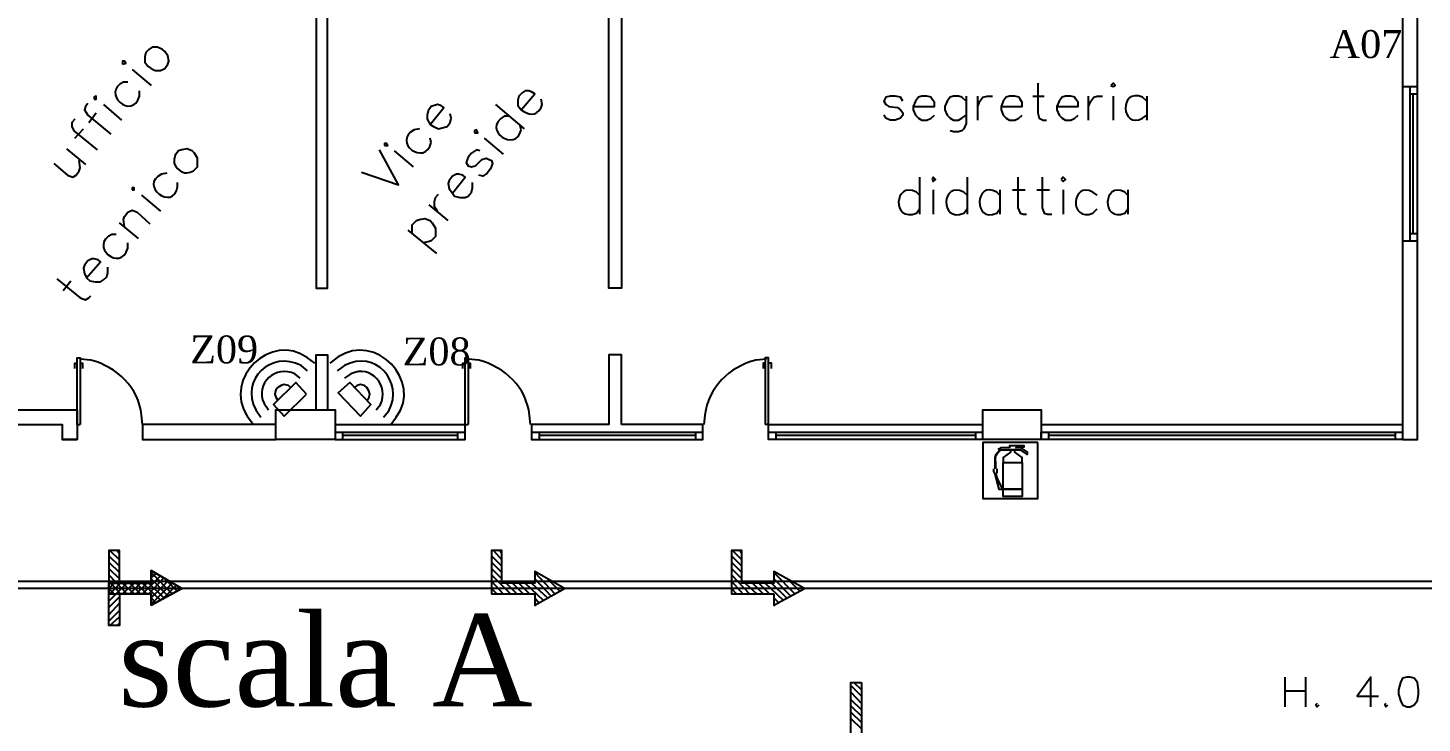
# Model space of a CAD drawing. Header units: millimetres. Extents: x 2592 to 5194, y 1172 to 2359.
# Drawn here: x 2597.608 to 2598.707, y 1181.737 to 1182.285 of the extents above; entities that cross this region are included whole.
import ezdxf

# ---------------------------------------------------------------- set-up
doc = ezdxf.new("R2010")
doc.units = ezdxf.units.MM
doc.layers.add('PDF _Geometria', color=7, linetype='Continuous')
doc.layers.add('PDF _Testo', color=7, linetype='Continuous')
doc.styles.add('PDF Times New Roman', font='times.ttf')

msp = doc.modelspace()

# ---------------------------------------------------------------- linework, layer by layer
at = {"layer": 'PDF _Geometria', "lineweight": 25}
for points in [[(2598.6919, 1182.239), (2598.7036, 1182.239), (2598.7036, 1182.4624), (2598.6919, 1182.4624)], [(2597.8353, 1182.3524), (2597.8353, 1182.0799), (2597.8444, 1182.0799), (2597.8444, 1182.3524), (2597.8444, 1182.4107), (2597.8094, 1182.4107), (2597.8094, 1182.3524), (2597.8444, 1182.3524)], [(2598.6919, 1182.4157), (2598.6919, 1182.3782), (2598.6594, 1182.3782), (2598.6594, 1182.3665), (2598.6919, 1182.3665), (2598.6919, 1181.9607), (2598.4069, 1181.9607), (2598.4069, 1181.9665), (2598.6919, 1181.9665)], [(2597.5186, 1182.3665), (2597.5769, 1182.3665), (2597.5769, 1182.4015), (2597.5878, 1182.4015), (2597.5878, 1182.3665), (2597.5878, 1181.984), (2597.6469, 1181.984), (2597.6469, 1181.9607), (2597.6353, 1181.9607), (2597.6469, 1181.9607)], [(2597.6444, 1182.3665), (2597.5878, 1182.3665), (2597.5769, 1182.3665), (2597.5769, 1181.984), (2597.3511, 1181.984), (2597.3511, 1181.9724), (2597.6353, 1181.9724), (2597.6353, 1181.9607)], [(2597.6903, 1182.2524), (2597.7053, 1182.2399)], [(2597.6869, 1182.2424), (2597.6836, 1182.2424)], [(2597.6961, 1182.2315), (2597.6961, 1182.2357)], [(2598.4044, 1182.2415), (2598.4044, 1182.2182), (2598.4053, 1182.214), (2598.4086, 1182.2124), (2598.4111, 1182.2124)], [(2598.6919, 1182.1174), (2598.7036, 1182.1174), (2598.7036, 1182.239)], [(2598.6978, 1182.1174), (2598.6978, 1182.239)], [(2598.6978, 1182.2332), (2598.7036, 1182.2332)], [(2598.7003, 1182.1232), (2598.7003, 1182.2332)], [(2597.6553, 1182.2257), (2597.6536, 1182.2232), (2597.6528, 1182.2207), (2597.6553, 1182.2165), (2597.6736, 1182.2015)], [(2597.6678, 1182.2249), (2597.6819, 1182.2124)], [(2597.9253, 1182.209), (2597.9361, 1182.2224), (2597.9336, 1182.224), (2597.9311, 1182.2249), (2597.9261, 1182.2232), (2597.9236, 1182.2199), (2597.9228, 1182.2165), (2597.9228, 1182.2132), (2597.9253, 1182.209), (2597.9278, 1182.2074), (2597.9319, 1182.2057), (2597.9386, 1182.2074), (2597.9411, 1182.2107), (2597.9419, 1182.214), (2597.9411, 1182.2174)], [(2597.9769, 1182.2249), (2597.9994, 1182.2057)], [(2598.0128, 1182.2224), (2598.0136, 1182.2249), (2598.0128, 1182.229)], [(2598.2978, 1182.2274), (2598.2961, 1182.2307), (2598.2919, 1182.2315), (2598.2878, 1182.2315), (2598.2844, 1182.2307), (2598.2828, 1182.2274), (2598.2844, 1182.2249), (2598.2869, 1182.2232), (2598.2936, 1182.2224), (2598.2961, 1182.2207), (2598.2978, 1182.2182), (2598.2978, 1182.2165), (2598.2961, 1182.214), (2598.2919, 1182.2124), (2598.2878, 1182.2124), (2598.2844, 1182.214), (2598.2828, 1182.2165)], [(2598.3061, 1182.2232), (2598.3228, 1182.2232), (2598.3228, 1182.2265), (2598.3211, 1182.229), (2598.3203, 1182.2307), (2598.3169, 1182.2315), (2598.3128, 1182.2315), (2598.3103, 1182.2307), (2598.3078, 1182.2274), (2598.3061, 1182.2232), (2598.3061, 1182.2207), (2598.3078, 1182.2165), (2598.3103, 1182.214), (2598.3128, 1182.2124), (2598.3169, 1182.2124), (2598.3203, 1182.214), (2598.3228, 1182.2165)], [(2598.3478, 1182.2274), (2598.3444, 1182.2307), (2598.3419, 1182.2315), (2598.3378, 1182.2315), (2598.3353, 1182.2307), (2598.3328, 1182.2274), (2598.3311, 1182.2232), (2598.3311, 1182.2207), (2598.3328, 1182.2165), (2598.3353, 1182.214), (2598.3378, 1182.2124), (2598.3419, 1182.2124), (2598.3444, 1182.214), (2598.3478, 1182.2165)], [(2598.3478, 1182.2315), (2598.3478, 1182.2099), (2598.3461, 1182.2057), (2598.3444, 1182.204), (2598.3419, 1182.2032), (2598.3378, 1182.2032), (2598.3353, 1182.204)], [(2598.3569, 1182.2124), (2598.3569, 1182.2315)], [(2598.3569, 1182.2232), (2598.3586, 1182.2274), (2598.3611, 1182.2307), (2598.3644, 1182.2315), (2598.3686, 1182.2315)], [(2598.3753, 1182.2232), (2598.3919, 1182.2232), (2598.3919, 1182.2265), (2598.3903, 1182.229), (2598.3894, 1182.2307), (2598.3861, 1182.2315), (2598.3819, 1182.2315), (2598.3794, 1182.2307), (2598.3769, 1182.2274), (2598.3753, 1182.2232), (2598.3753, 1182.2207), (2598.3769, 1182.2165), (2598.3794, 1182.214), (2598.3819, 1182.2124), (2598.3861, 1182.2124), (2598.3894, 1182.214), (2598.3919, 1182.2165)], [(2598.4003, 1182.2315), (2598.4094, 1182.2315)], [(2598.4194, 1182.2232), (2598.4361, 1182.2232), (2598.4361, 1182.2265), (2598.4344, 1182.229), (2598.4336, 1182.2307), (2598.4303, 1182.2315), (2598.4261, 1182.2315), (2598.4236, 1182.2307), (2598.4211, 1182.2274), (2598.4194, 1182.2232), (2598.4194, 1182.2207), (2598.4211, 1182.2165), (2598.4236, 1182.214), (2598.4261, 1182.2124), (2598.4303, 1182.2124), (2598.4336, 1182.214), (2598.4361, 1182.2165)], [(2598.4444, 1182.2124), (2598.4444, 1182.2315)], [(2598.4444, 1182.2232), (2598.4461, 1182.2274), (2598.4486, 1182.2307), (2598.4511, 1182.2315), (2598.4553, 1182.2315)], [(2598.4636, 1182.2315), (2598.4636, 1182.2124)], [(2598.4903, 1182.2274), (2598.4869, 1182.2307)], [(2598.4903, 1182.2315), (2598.4903, 1182.2124)], [(2597.6453, 1182.2132), (2597.6428, 1182.2107), (2597.6428, 1182.2074), (2597.6444, 1182.204), (2597.6628, 1182.189)], [(2597.6561, 1182.2107), (2597.6619, 1182.2182)], [(2597.9878, 1182.2157), (2597.9836, 1182.2157)], [(2598.4869, 1182.214), (2598.4903, 1182.2165)], [(2597.6453, 1182.1982), (2597.6519, 1182.2057)], [(2597.9169, 1182.2057), (2597.9128, 1182.2049)], [(2597.9969, 1182.2049), (2597.9961, 1182.209)], [(2597.6386, 1182.1899), (2597.6536, 1182.1774)], [(2597.7386, 1182.1724), (2597.7419, 1182.1757), (2597.7419, 1182.1824), (2597.7394, 1182.1865), (2597.7378, 1182.1882), (2597.7336, 1182.1899), (2597.7294, 1182.189), (2597.7269, 1182.1882), (2597.7244, 1182.1849), (2597.7236, 1182.1815), (2597.7236, 1182.1782)], [(2597.8711, 1182.1715), (2597.9003, 1182.1615), (2597.8853, 1182.189)], [(2597.9261, 1182.1949), (2597.9253, 1182.1982)], [(2597.9644, 1182.1882), (2597.9619, 1182.189), (2597.9578, 1182.1865), (2597.9553, 1182.1832), (2597.9536, 1182.179), (2597.9553, 1182.1765), (2597.9578, 1182.1757), (2597.9611, 1182.1765), (2597.9661, 1182.1815), (2597.9694, 1182.1824), (2597.9719, 1182.1815), (2597.9736, 1182.1807), (2597.9744, 1182.1782), (2597.9728, 1182.174), (2597.9703, 1182.1707), (2597.9669, 1182.1682), (2597.9636, 1182.169)], [(2597.9678, 1182.1982), (2597.9828, 1182.1857)], [(2597.6286, 1182.1782), (2597.6394, 1182.169), (2597.6436, 1182.1674), (2597.6461, 1182.169), (2597.6486, 1182.1724), (2597.6494, 1182.1749), (2597.6486, 1182.1807)], [(2597.8969, 1182.1882), (2597.9119, 1182.1757)], [(2597.7178, 1182.1707), (2597.7136, 1182.1699)], [(2597.9428, 1182.1549), (2597.9528, 1182.1674), (2597.9511, 1182.169), (2597.9478, 1182.1699), (2597.9461, 1182.1699), (2597.9428, 1182.1682), (2597.9403, 1182.1649), (2597.9394, 1182.1624), (2597.9403, 1182.1582), (2597.9428, 1182.1549), (2597.9444, 1182.1524), (2597.9486, 1182.1515), (2597.9528, 1182.1515), (2597.9553, 1182.1524), (2597.9578, 1182.1557), (2597.9586, 1182.159), (2597.9586, 1182.1632)], [(2598.3111, 1182.1674), (2598.3111, 1182.1382)], [(2598.3486, 1182.1674), (2598.3486, 1182.1382)], [(2598.3886, 1182.1674), (2598.3886, 1182.1432), (2598.3903, 1182.139), (2598.3928, 1182.1382), (2598.3953, 1182.1382)], [(2598.4078, 1182.1674), (2598.4078, 1182.1432), (2598.4094, 1182.139), (2598.4119, 1182.1382), (2598.4153, 1182.1382)], [(2597.7261, 1182.1599), (2597.7261, 1182.1632)], [(2598.3219, 1182.1574), (2598.3219, 1182.1382)], [(2598.3744, 1182.1574), (2598.3744, 1182.1382)], [(2598.3844, 1182.1574), (2598.3944, 1182.1574)], [(2598.4036, 1182.1574), (2598.4136, 1182.1574)], [(2598.4244, 1182.1574), (2598.4244, 1182.1382)], [(2598.4753, 1182.1574), (2598.4753, 1182.1382)], [(2597.6978, 1182.1532), (2597.7128, 1182.1407)], [(2597.9394, 1182.1332), (2597.9244, 1182.1457)], [(2597.9311, 1182.1407), (2597.9286, 1182.144), (2597.9286, 1182.1482), (2597.9294, 1182.1515), (2597.9319, 1182.154)], [(2598.3111, 1182.1532), (2598.3086, 1182.1557)], [(2598.3486, 1182.1532), (2598.3461, 1182.1557)], [(2598.3744, 1182.1532), (2598.3719, 1182.1557)], [(2598.4511, 1182.1532), (2598.4478, 1182.1557)], [(2598.4753, 1182.1532), (2598.4728, 1182.1557)], [(2597.6844, 1182.1282), (2597.6836, 1182.134), (2597.6844, 1182.1365), (2597.6869, 1182.1399), (2597.6903, 1182.1415), (2597.6944, 1182.1399), (2597.7044, 1182.1307)], [(2597.9111, 1182.1232), (2597.9111, 1182.1299), (2597.9144, 1182.1332), (2597.9169, 1182.134), (2597.9211, 1182.1349), (2597.9253, 1182.1332), (2597.9269, 1182.1315), (2597.9294, 1182.1274), (2597.9294, 1182.1207), (2597.9261, 1182.1174), (2597.9236, 1182.1165), (2597.9194, 1182.1157)], [(2598.3086, 1182.139), (2598.3111, 1182.1424)], [(2598.3461, 1182.139), (2598.3486, 1182.1424)], [(2598.3719, 1182.139), (2598.3744, 1182.1424)], [(2598.4478, 1182.139), (2598.4511, 1182.1424)], [(2598.4728, 1182.139), (2598.4753, 1182.1424)], [(2597.6953, 1182.119), (2597.6803, 1182.1315)], [(2597.9078, 1182.1257), (2597.9303, 1182.1074)], [(2598.6978, 1182.1232), (2598.7036, 1182.1232)], [(2597.6778, 1182.1224), (2597.6744, 1182.1224)], [(2597.6869, 1182.1115), (2597.6869, 1182.1157)], [(2598.6919, 1181.9607), (2598.7036, 1181.9607), (2598.7036, 1182.1174)], [(2597.6544, 1182.0882), (2597.6653, 1182.1007), (2597.6636, 1182.1024), (2597.6603, 1182.1032), (2597.6586, 1182.1032), (2597.6553, 1182.1015), (2597.6528, 1182.0982), (2597.6519, 1182.0957), (2597.6528, 1182.0915), (2597.6544, 1182.0882), (2597.6569, 1182.0857), (2597.6611, 1182.0849), (2597.6653, 1182.0849), (2597.6678, 1182.0865), (2597.6703, 1182.089), (2597.6711, 1182.0924), (2597.6711, 1182.0965)], [(2597.6311, 1182.0874), (2597.6494, 1182.0724), (2597.6536, 1182.0707), (2597.6561, 1182.0724), (2597.6578, 1182.074)], [(2597.6361, 1182.0782), (2597.6419, 1182.0857)], [(2597.8353, 1181.984), (2597.8353, 1182.0274), (2597.8444, 1182.0274), (2597.8444, 1181.984)], [(2597.6469, 1181.9724), (2597.6494, 1181.9724)], [(2597.8036, 1181.9724), (2597.6986, 1181.9724), (2597.6986, 1181.9607), (2597.8036, 1181.9607)], [(2597.8503, 1181.9607), (2597.9528, 1181.9607), (2597.9528, 1181.9724), (2597.9553, 1181.9724)], [(2597.8503, 1181.9724), (2597.9528, 1181.9724)], [(2598.3611, 1181.9607), (2598.1919, 1181.9607), (2598.1919, 1181.9724), (2598.1894, 1181.9724)], [(2598.1919, 1181.9724), (2598.3611, 1181.9724)], [(2598.4069, 1181.9724), (2598.6919, 1181.9724)], [(2597.8503, 1181.9665), (2597.9528, 1181.9665)], [(2597.8561, 1181.9665), (2597.8561, 1181.9607)], [(2597.8561, 1181.964), (2597.9469, 1181.964)], [(2597.9469, 1181.9665), (2597.9469, 1181.9607)], [(2598.0053, 1181.9665), (2598.1403, 1181.9665)], [(2598.0111, 1181.9665), (2598.0111, 1181.9607)], [(2598.0111, 1181.964), (2598.1344, 1181.964)], [(2598.1344, 1181.9665), (2598.1344, 1181.9607)], [(2598.1919, 1181.9665), (2598.3611, 1181.9665)], [(2598.1978, 1181.9665), (2598.1978, 1181.9607)], [(2598.1978, 1181.964), (2598.3553, 1181.964)], [(2598.3553, 1181.9665), (2598.3553, 1181.9607)], [(2598.4128, 1181.9665), (2598.4128, 1181.9607)], [(2598.4128, 1181.964), (2598.6861, 1181.964)], [(2598.6861, 1181.9665), (2598.6861, 1181.9607)], [(2598.5994, 1181.7499), (2598.5994, 1181.7732)], [(2598.6153, 1181.7732), (2598.6153, 1181.7499)], [(2598.6669, 1181.7499), (2598.6669, 1181.7732), (2598.6561, 1181.7582), (2598.6728, 1181.7582)], [(2598.5994, 1181.7624), (2598.6153, 1181.7624)], [(2598.6244, 1181.7524), (2598.6236, 1181.7515), (2598.6244, 1181.7499), (2598.6261, 1181.7515)], [(2598.6786, 1181.7524), (2598.6778, 1181.7515), (2598.6786, 1181.7499), (2598.6803, 1181.7515)]]:
    msp.add_lwpolyline(points, dxfattribs=at)
for points in [[(2598.0661, 1182.3665), (2598.0761, 1182.3665), (2598.0761, 1182.0799), (2598.0661, 1182.0799)], [(2597.7011, 1182.2657), (2597.7003, 1182.2624), (2597.7003, 1182.2582), (2597.7028, 1182.2549), (2597.7053, 1182.2532), (2597.7086, 1182.2515), (2597.7128, 1182.2515), (2597.7161, 1182.2532), (2597.7186, 1182.2565), (2597.7194, 1182.259), (2597.7186, 1182.2632), (2597.7161, 1182.2665), (2597.7144, 1182.2682), (2597.7103, 1182.2699), (2597.7061, 1182.2699), (2597.7036, 1182.2682)], [(2597.6828, 1182.2565), (2597.6853, 1182.2574), (2597.6844, 1182.259), (2597.6828, 1182.259)], [(2597.9969, 1182.2207), (2598.0078, 1182.2332), (2598.0053, 1182.2349), (2598.0028, 1182.2357), (2598.0003, 1182.2357), (2597.9978, 1182.234), (2597.9953, 1182.2315), (2597.9944, 1182.2282), (2597.9944, 1182.224)], [(2598.4619, 1182.2399), (2598.4636, 1182.239), (2598.4653, 1182.2399), (2598.4636, 1182.2415)], [(2597.6603, 1182.229), (2597.6619, 1182.229), (2597.6619, 1182.2315), (2597.6603, 1182.2307)], [(2597.9603, 1182.2024), (2597.9628, 1182.2024), (2597.9619, 1182.2049), (2597.9603, 1182.204)], [(2597.8894, 1182.1924), (2597.8919, 1182.1924), (2597.8911, 1182.194), (2597.8894, 1182.194)], [(2598.3211, 1182.1657), (2598.3219, 1182.164), (2598.3236, 1182.1657), (2598.3219, 1182.1674)], [(2598.4228, 1182.1657), (2598.4244, 1182.164), (2598.4261, 1182.1657), (2598.4244, 1182.1674)], [(2597.6903, 1182.1574), (2597.6919, 1182.1574), (2597.6919, 1182.159), (2597.6903, 1182.159)], [(2598.0761, 1181.9724), (2598.0761, 1182.0274), (2598.0661, 1182.0274), (2598.0661, 1181.9724), (2598.0053, 1181.9724), (2598.0053, 1181.9607), (2598.1403, 1181.9607), (2598.1403, 1181.9724)], [(2597.8269, 1181.984), (2597.8503, 1181.984), (2597.8503, 1181.9607), (2597.8036, 1181.9607), (2597.8036, 1181.984)], [(2598.3836, 1181.984), (2598.4069, 1181.984), (2598.4069, 1181.9607), (2598.3611, 1181.9607), (2598.3611, 1181.984)], [(2598.6953, 1181.7732), (2598.6919, 1181.7724), (2598.6903, 1181.769), (2598.6886, 1181.7632), (2598.6886, 1181.7599), (2598.6903, 1181.7549), (2598.6919, 1181.7515), (2598.6953, 1181.7499), (2598.6978, 1181.7499), (2598.7011, 1181.7515), (2598.7036, 1181.7549), (2598.7044, 1181.7599), (2598.7044, 1181.7632), (2598.7036, 1181.769), (2598.7011, 1181.7724), (2598.6978, 1181.7732)]]:
    msp.add_lwpolyline(points, close=True, dxfattribs=at)
at = {"layer": 'PDF _Geometria', "color": 4, "lineweight": 25}
for points in [[(2597.6469, 1181.9724), (2597.6469, 1182.0249), (2597.6494, 1182.0249), (2597.6494, 1181.9724)], [(2597.9528, 1181.9724), (2597.9528, 1182.0249), (2597.9553, 1182.0249), (2597.9553, 1181.9724)], [(2598.1919, 1181.9724), (2598.1919, 1182.0249), (2598.1894, 1182.0249), (2598.1894, 1181.9724)], [(2597.6453, 1182.0165), (2597.6453, 1182.0207), (2597.6469, 1182.0207)], [(2597.6578, 1182.0232), (2597.6494, 1182.024)], [(2597.6494, 1182.0207), (2597.6511, 1182.0207), (2597.6511, 1182.0165)], [(2597.9511, 1182.0165), (2597.9511, 1182.0207), (2597.9528, 1182.0207)], [(2597.9636, 1182.0232), (2597.9553, 1182.024)], [(2597.9553, 1182.0207), (2597.9569, 1182.0207), (2597.9569, 1182.0165)], [(2598.1903, 1182.024), (2598.1819, 1182.0232)], [(2598.1894, 1182.0207), (2598.1878, 1182.0207), (2598.1878, 1182.0165)], [(2598.1944, 1182.0165), (2598.1944, 1182.0207), (2598.1919, 1182.0207)], [(2597.6986, 1181.9724), (2597.6978, 1181.9799)], [(2598.0044, 1181.9724), (2598.0036, 1181.9799)], [(2598.1419, 1181.9799), (2598.1411, 1181.9724)]]:
    msp.add_lwpolyline(points, dxfattribs=at)
at = {"layer": 'PDF _Geometria', "color": 6, "lineweight": 25}
for points in [[(2597.8344, 1182.0207), (2597.8286, 1182.0249)], [(2597.8528, 1182.0257), (2597.8461, 1182.0207)], [(2597.8286, 1182.0149), (2597.8236, 1182.019)], [(2597.8578, 1182.019), (2597.8519, 1182.0149)], [(2597.8153, 1182.0015), (2597.8136, 1182.0032), (2597.8103, 1182.004), (2597.8078, 1182.0032), (2597.8053, 1182.0015), (2597.8036, 1181.9999), (2597.8028, 1181.9965), (2597.8036, 1181.994), (2597.8053, 1181.9915)], [(2597.8228, 1182.009), (2597.8186, 1182.0124)], [(2597.8628, 1182.0124), (2597.8578, 1182.009)], [(2597.8753, 1181.9915), (2597.8769, 1181.9932), (2597.8778, 1181.9965), (2597.8769, 1181.999), (2597.8753, 1182.0015), (2597.8736, 1182.0032), (2597.8703, 1182.004), (2597.8678, 1182.0032), (2597.8653, 1182.0015)], [(2597.7878, 1181.984), (2597.7919, 1181.9782)], [(2597.7944, 1181.989), (2597.7978, 1181.984)], [(2597.8828, 1181.984), (2597.8861, 1181.9882)], [(2597.8886, 1181.9782), (2597.8928, 1181.9832)], [(2597.7811, 1181.979), (2597.7861, 1181.9724)], [(2597.8944, 1181.9724), (2597.8986, 1181.9782)]]:
    msp.add_lwpolyline(points, dxfattribs=at)
for points in [[(2597.8278, 1181.9965), (2597.8194, 1182.0057), (2597.8019, 1181.9882), (2597.8103, 1181.979)], [(2597.8703, 1181.979), (2597.8786, 1181.9882), (2597.8619, 1182.0057), (2597.8528, 1181.9974)]]:
    msp.add_lwpolyline(points, close=True, dxfattribs=at)
at = {"layer": 'PDF _Geometria', "color": 1, "lineweight": 25, "true_color": 0xf00000}
for points in [[(2598.4044, 1181.9582), (2598.3611, 1181.9582), (2598.3611, 1181.914), (2598.4044, 1181.914)], [(2598.3828, 1181.9524), (2598.3828, 1181.9507), (2598.3769, 1181.9465), (2598.3769, 1181.9424), (2598.3919, 1181.9424), (2598.3919, 1181.9465), (2598.3861, 1181.9507), (2598.3861, 1181.9524)], [(2598.3769, 1181.9424), (2598.3919, 1181.9424), (2598.3919, 1181.9215), (2598.3769, 1181.9215)], [(2598.3769, 1181.9215), (2598.3919, 1181.9215), (2598.3919, 1181.9157), (2598.3769, 1181.9157)]]:
    msp.add_lwpolyline(points, close=True, dxfattribs=at)
for points in [[(2598.3711, 1181.949), (2598.3703, 1181.9465), (2598.3703, 1181.9449), (2598.3703, 1181.9374)], [(2598.3736, 1181.9515), (2598.3719, 1181.9499), (2598.3711, 1181.9482)], [(2598.3753, 1181.9524), (2598.3778, 1181.9524), (2598.3903, 1181.9524), (2598.3953, 1181.949), (2598.3961, 1181.949), (2598.3961, 1181.9507), (2598.3911, 1181.954), (2598.3869, 1181.954), (2598.3928, 1181.9549), (2598.3936, 1181.9549), (2598.3936, 1181.9557), (2598.3819, 1181.9557), (2598.3819, 1181.954), (2598.3769, 1181.954), (2598.3753, 1181.954), (2598.3728, 1181.9524)], [(2598.3694, 1181.9374), (2598.3694, 1181.9357), (2598.3703, 1181.9332), (2598.3736, 1181.9215), (2598.3761, 1181.9215), (2598.3761, 1181.9224), (2598.3728, 1181.929), (2598.3711, 1181.934)], [(2598.3711, 1181.9374), (2598.3711, 1181.9424)], [(2598.3719, 1181.9374), (2598.3719, 1181.934)]]:
    msp.add_lwpolyline(points, dxfattribs=at)
at = {"layer": 'PDF _Geometria', "color": 3, "lineweight": 25}
for points in [[(2597.7053, 1181.839), (2597.7053, 1181.8299), (2597.7294, 1181.8432), (2597.7053, 1181.8574), (2597.7053, 1181.8474), (2597.6803, 1181.8474), (2597.6803, 1181.8732), (2597.6719, 1181.8732), (2597.6719, 1181.839)], [(2598.0078, 1181.839), (2598.0078, 1181.8299), (2598.0311, 1181.8432), (2598.0078, 1181.8565), (2598.0078, 1181.8474), (2597.9819, 1181.8474), (2597.9819, 1181.8732), (2597.9736, 1181.8732), (2597.9736, 1181.839)], [(2598.1961, 1181.839), (2598.1961, 1181.8299), (2598.2203, 1181.8432), (2598.1961, 1181.8565), (2598.1961, 1181.8474), (2598.1711, 1181.8474), (2598.1711, 1181.8732), (2598.1628, 1181.8732), (2598.1628, 1181.839)], [(2596.2761, 1181.849), (2598.8303, 1181.849), (2598.8303, 1181.8432), (2596.2761, 1181.8432)], [(2597.7053, 1181.8474), (2597.7053, 1181.8574), (2597.7294, 1181.8432), (2597.7053, 1181.8299), (2597.7053, 1181.839), (2597.6803, 1181.839), (2597.6803, 1181.814), (2597.6719, 1181.814), (2597.6719, 1181.8474)], [(2598.2653, 1181.769), (2598.2653, 1181.7182), (2598.2744, 1181.7182), (2598.2611, 1181.6949), (2598.2478, 1181.7182), (2598.2569, 1181.7182), (2598.2569, 1181.769)]]:
    msp.add_lwpolyline(points, close=True, dxfattribs=at)
for points in [[(2597.6728, 1181.8732), (2597.6803, 1181.8657)], [(2597.6786, 1181.8732), (2597.6803, 1181.8707)], [(2597.9753, 1181.8732), (2597.9819, 1181.8657)], [(2597.9803, 1181.8732), (2597.9819, 1181.8707)], [(2598.1636, 1181.8732), (2598.1711, 1181.8657)], [(2598.1694, 1181.8732), (2598.1711, 1181.8707)], [(2597.6719, 1181.869), (2597.6803, 1181.8607)], [(2597.6719, 1181.864), (2597.6803, 1181.8557)], [(2597.9736, 1181.869), (2597.9819, 1181.8607)], [(2597.9736, 1181.864), (2597.9819, 1181.8557)], [(2598.1628, 1181.869), (2598.1711, 1181.8607)], [(2598.1628, 1181.864), (2598.1711, 1181.8557)], [(2597.6719, 1181.859), (2597.6803, 1181.8507)], [(2597.6719, 1181.854), (2597.6861, 1181.839)], [(2597.6719, 1181.849), (2597.6811, 1181.839)], [(2597.6986, 1181.839), (2597.7128, 1181.8532)], [(2597.7036, 1181.839), (2597.7153, 1181.8515), (2597.7253, 1181.8415)], [(2597.7053, 1181.8565), (2597.7061, 1181.8565)], [(2597.7053, 1181.8557), (2597.7219, 1181.839)], [(2597.7053, 1181.8515), (2597.7094, 1181.8549)], [(2597.7053, 1181.8507), (2597.7186, 1181.8374)], [(2597.7094, 1181.8315), (2597.7053, 1181.8357), (2597.7186, 1181.849)], [(2597.9736, 1181.859), (2597.9819, 1181.8507)], [(2597.9736, 1181.854), (2597.9886, 1181.839)], [(2597.9736, 1181.849), (2597.9828, 1181.839)], [(2598.0078, 1181.8557), (2598.0236, 1181.839)], [(2598.0078, 1181.8507), (2598.0203, 1181.8374)], [(2598.0169, 1181.8515), (2598.0269, 1181.8415)], [(2598.1628, 1181.859), (2598.1711, 1181.8507)], [(2598.1628, 1181.854), (2598.1769, 1181.839)], [(2598.1628, 1181.849), (2598.1719, 1181.839)], [(2598.1961, 1181.8557), (2598.2128, 1181.839)], [(2598.1961, 1181.8507), (2598.2094, 1181.8374)], [(2598.2061, 1181.8515), (2598.2161, 1181.8415)], [(2597.6761, 1181.839), (2597.6719, 1181.8432), (2597.6761, 1181.8474)], [(2597.6719, 1181.8332), (2597.6861, 1181.8474)], [(2597.6719, 1181.8382), (2597.6811, 1181.8474)], [(2597.6828, 1181.839), (2597.6919, 1181.8474)], [(2597.6828, 1181.8474), (2597.6919, 1181.839)], [(2597.6886, 1181.839), (2597.6969, 1181.8474)], [(2597.6886, 1181.8474), (2597.6969, 1181.839)], [(2597.6936, 1181.839), (2597.7019, 1181.8474)], [(2597.6936, 1181.8474), (2597.7019, 1181.839)], [(2597.6986, 1181.8474), (2597.7128, 1181.834)], [(2597.7036, 1181.8474), (2597.7153, 1181.8357), (2597.7253, 1181.8457)], [(2597.7061, 1181.8299), (2597.7053, 1181.8307), (2597.7219, 1181.8474)], [(2597.7278, 1181.8424), (2597.7286, 1181.844)], [(2597.7278, 1181.844), (2597.7286, 1181.8432)], [(2597.9736, 1181.8432), (2597.9778, 1181.839)], [(2597.9853, 1181.8474), (2597.9936, 1181.839)], [(2597.9903, 1181.8474), (2597.9986, 1181.839)], [(2597.9953, 1181.8474), (2598.0036, 1181.839)], [(2598.0003, 1181.8474), (2598.0144, 1181.834)], [(2598.0053, 1181.8474), (2598.0178, 1181.8357)], [(2598.0294, 1181.844), (2598.0303, 1181.8432)], [(2598.1628, 1181.8432), (2598.1669, 1181.839)], [(2598.1736, 1181.8474), (2598.1828, 1181.839)], [(2598.1794, 1181.8474), (2598.1878, 1181.839)], [(2598.1844, 1181.8474), (2598.1928, 1181.839)], [(2598.1894, 1181.8474), (2598.2036, 1181.834)], [(2598.1944, 1181.8474), (2598.2061, 1181.8357)], [(2598.2186, 1181.844), (2598.2194, 1181.8432)], [(2597.6719, 1181.8282), (2597.6803, 1181.8365)], [(2597.6719, 1181.8224), (2597.6803, 1181.8315)], [(2598.0078, 1181.8357), (2598.0111, 1181.8315)], [(2598.0078, 1181.8299), (2598.0086, 1181.8299)], [(2598.1961, 1181.8357), (2598.2003, 1181.8315)], [(2598.1961, 1181.8299), (2598.1969, 1181.8299)], [(2597.6719, 1181.8174), (2597.6803, 1181.8257)], [(2597.6728, 1181.814), (2597.6803, 1181.8207)], [(2597.6786, 1181.814), (2597.6803, 1181.8157)], [(2598.2569, 1181.7665), (2598.2653, 1181.7582)], [(2598.2569, 1181.7615), (2598.2653, 1181.7524)], [(2598.2594, 1181.769), (2598.2653, 1181.7632)], [(2598.2644, 1181.769), (2598.2653, 1181.7682)], [(2598.2569, 1181.7557), (2598.2653, 1181.7474)], [(2598.2569, 1181.7507), (2598.2653, 1181.7424)], [(2598.2569, 1181.7457), (2598.2653, 1181.7374)], [(2598.2569, 1181.7407), (2598.2653, 1181.7324)]]:
    msp.add_lwpolyline(points, dxfattribs=at)
at = {"layer": 'PDF _Geometria', "lineweight": 25}
for points in [[(2597.6836, 1182.2424), (2597.665, 1182.2344), (2597.6906, 1182.2116), (2597.6961, 1182.2315)], [(2598.4869, 1182.2307), (2598.4678, 1182.2381), (2598.4702, 1182.2049), (2598.4869, 1182.214)], [(2597.9969, 1182.2207), (2598.0025, 1182.2164), (2598.009, 1182.2151), (2598.0128, 1182.2224)], [(2597.9836, 1182.2157), (2597.9652, 1182.2042), (2597.9934, 1182.1866), (2597.9969, 1182.2049)], [(2597.9128, 1182.2049), (2597.8946, 1182.1953), (2597.9215, 1182.1752), (2597.9261, 1182.1949)], [(2597.7236, 1182.1782), (2597.7266, 1182.1718), (2597.7318, 1182.1689), (2597.7386, 1182.1724)], [(2597.7136, 1182.1699), (2597.6949, 1182.161), (2597.7232, 1182.14), (2597.7261, 1182.1599)], [(2598.3086, 1182.1557), (2598.2908, 1182.1648), (2598.2891, 1182.1315), (2598.3086, 1182.139)], [(2598.3461, 1182.1557), (2598.3284, 1182.165), (2598.3264, 1182.1314), (2598.3461, 1182.139)], [(2598.3719, 1182.1557), (2598.3549, 1182.1656), (2598.353, 1182.1308), (2598.3719, 1182.139)], [(2598.4478, 1182.1557), (2598.431, 1182.1649), (2598.4286, 1182.1316), (2598.4478, 1182.139)], [(2598.4728, 1182.1557), (2598.456, 1182.1649), (2598.4537, 1182.1316), (2598.4728, 1182.139)], [(2597.6744, 1182.1224), (2597.6556, 1182.1136), (2597.6814, 1182.0919), (2597.6869, 1182.1115)]]:
    msp.add_open_spline(points, degree=3, dxfattribs=at)
at = {"layer": 'PDF _Geometria', "color": 6, "lineweight": 25}
for points in [[(2597.8286, 1182.0249), (2597.8001, 1182.046), (2597.7614, 1182.0088), (2597.7811, 1181.979)], [(2597.8986, 1181.9782), (2597.9197, 1182.0067), (2597.8825, 1182.0454), (2597.8528, 1182.0257)], [(2597.8236, 1182.019), (2597.8001, 1182.0312), (2597.7751, 1182.008), (2597.7878, 1181.984)], [(2597.8928, 1181.9832), (2597.9049, 1182.0067), (2597.8817, 1182.0317), (2597.8578, 1182.019)], [(2597.8186, 1182.0124), (2597.8043, 1182.0195), (2597.7865, 1182.0051), (2597.7944, 1181.989)], [(2597.8861, 1181.9882), (2597.8932, 1182.0025), (2597.8788, 1182.0203), (2597.8628, 1182.0124)]]:
    msp.add_open_spline(points, degree=3, dxfattribs=at)
at = {"layer": 'PDF _Geometria', "color": 4, "lineweight": 25}
for points in [[(2597.6978, 1181.9799), (2597.6955, 1182.0016), (2597.6784, 1182.0179), (2597.6578, 1182.0232)], [(2598.0036, 1181.9799), (2598.0013, 1182.0016), (2597.9842, 1182.0179), (2597.9636, 1182.0232)], [(2598.1819, 1182.0232), (2598.1613, 1182.0179), (2598.1442, 1182.0016), (2598.1419, 1181.9799)]]:
    msp.add_open_spline(points, degree=3, dxfattribs=at)
at = {"layer": 'PDF _Geometria', "color": 1, "lineweight": 25, "true_color": 0xf00000}
msp.add_open_spline([(2598.3711, 1181.9424), (2598.3707, 1181.9481), (2598.3712, 1181.9487), (2598.3753, 1181.9524)], degree=3, dxfattribs=at)

# ---------------------------------------------------------------- texts
at = {"layer": 'PDF _Testo', "color": 6, "char_height": 0.02201, "attachment_point": 7, "style": 'PDF Times New Roman'}
for s, insert in [('A07', (2598.6344, 1182.2611)), ('Z09', (2597.7361, 1182.0203)), ('Z08', (2597.9036, 1182.0187))]:
    msp.add_mtext(s, dxfattribs=dict(at, insert=insert))
at = {"layer": 'PDF _Testo', "insert": (2597.6794, 1181.749), "char_height": 0.0728, "attachment_point": 7, "style": 'PDF Times New Roman'}
msp.add_mtext('scala A', dxfattribs=at)

doc.saveas('drawing.dxf')
